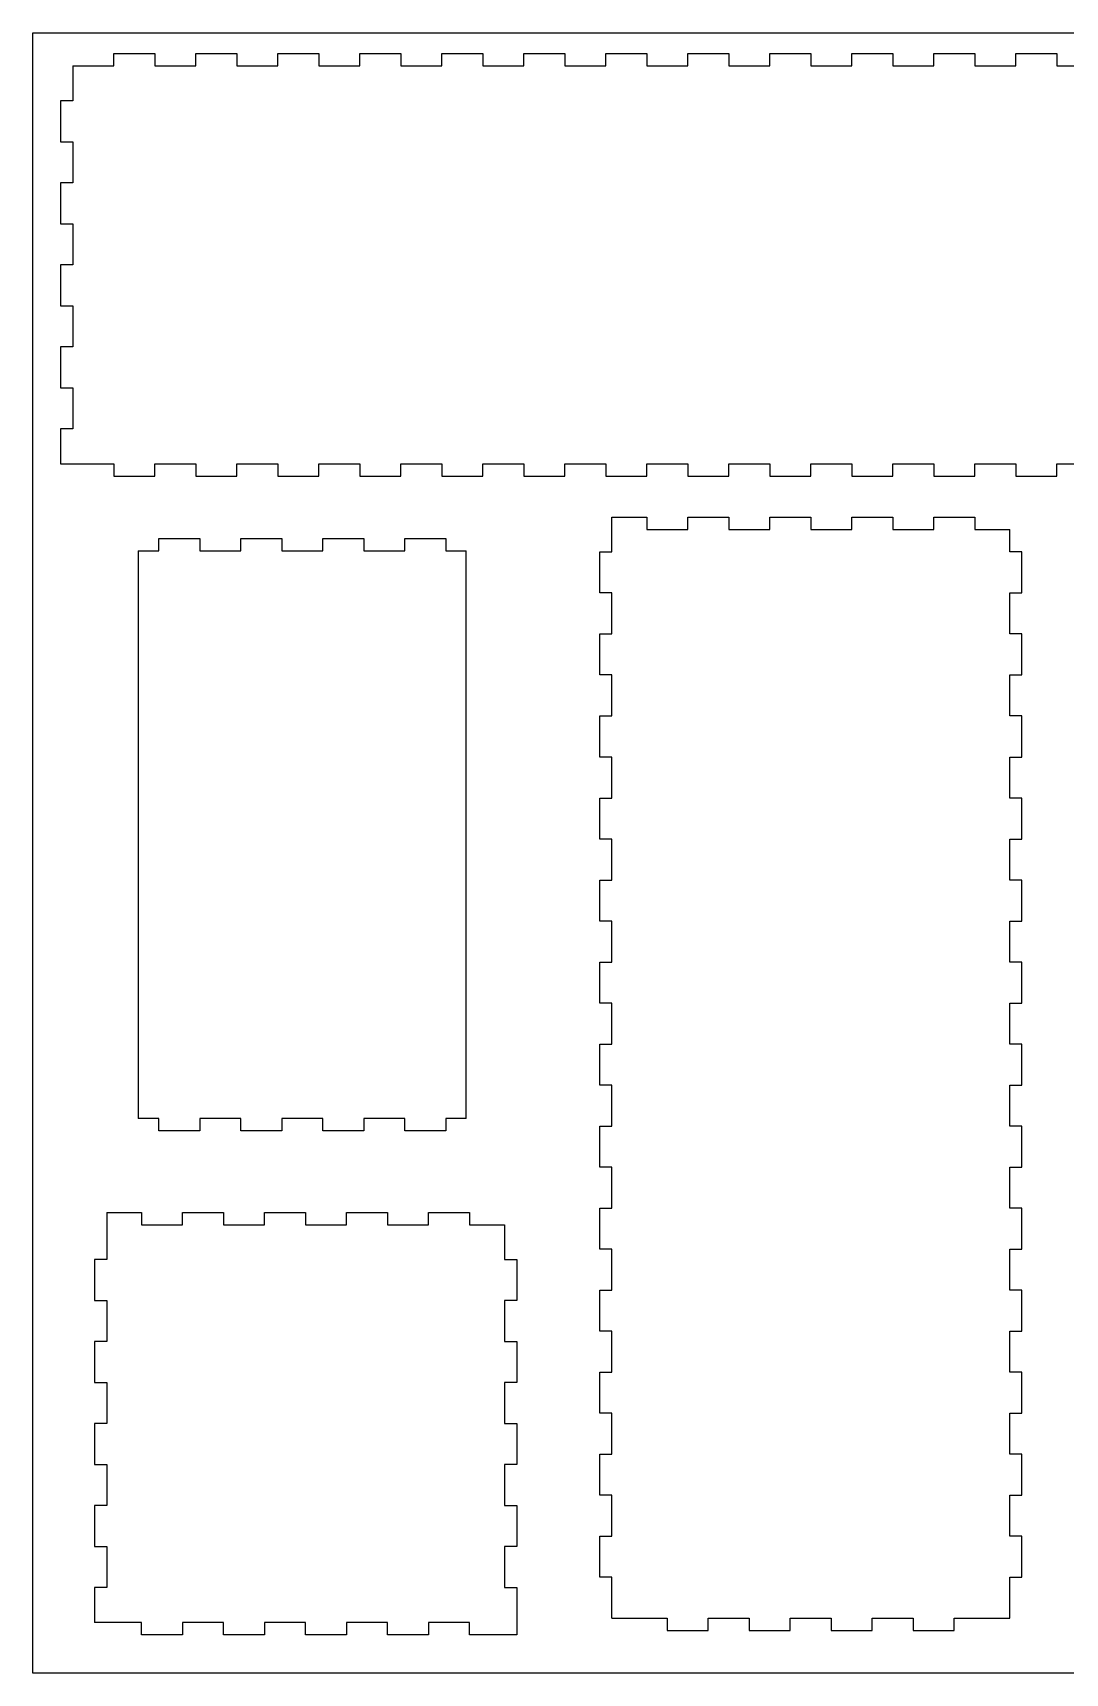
# Model space of a CAD drawing. Header units: millimetres. Extents: x -625 to 2141, y 5 to 1552.
# Drawn here: x -625 to -373.2, y 5 to 405 of the extents above; entities that cross this region are included whole.
import ezdxf

# ---------------------------------------------------------------- set-up
doc = ezdxf.new("R2010")
doc.units = ezdxf.units.MM

msp = doc.modelspace()

# ---------------------------------------------------------------- linework, layer by layer
at = {"color": 7, "true_color": 0xffffff}
for p, q in [((-625, 405.01), (-25, 405.01)), ((-625, 5.01), (-625, 405.01)), ((-594.26, 278.72), (-594.26, 281.72)), ((-594.26, 281.72), (-584.26, 281.72)), ((-584.26, 281.72), (-584.26, 278.72)), ((-574.26, 278.72), (-574.26, 281.72)), ((-574.26, 281.72), (-564.26, 281.72)), ((-564.26, 281.72), (-564.26, 278.72)), ((-554.26, 278.72), (-554.26, 281.72)), ((-554.26, 281.72), (-544.26, 281.72)), ((-544.26, 281.72), (-544.26, 278.72)), ((-534.26, 278.72), (-534.26, 281.72)), ((-534.26, 281.72), (-524.26, 281.72)), ((-524.26, 281.72), (-524.26, 278.72)), ((-599.26, 278.72), (-599.26, 140.3)), ((-599.26, 278.72), (-594.26, 278.72)), ((-584.26, 278.72), (-574.26, 278.72)), ((-564.26, 278.72), (-554.26, 278.72)), ((-544.26, 278.72), (-534.26, 278.72)), ((-524.26, 278.72), (-519.26, 278.72)), ((-519.26, 140.3), (-519.26, 278.72)), ((-594.26, 140.3), (-599.26, 140.3)), ((-594.26, 137.3), (-594.26, 140.3)), ((-574.26, 140.3), (-584.26, 140.3)), ((-584.26, 140.3), (-584.26, 137.3)), ((-574.26, 137.3), (-574.26, 140.3)), ((-554.26, 140.3), (-564.26, 140.3)), ((-564.26, 140.3), (-564.26, 137.3)), ((-554.26, 137.3), (-554.26, 140.3)), ((-534.26, 140.3), (-544.26, 140.3)), ((-544.26, 140.3), (-544.26, 137.3)), ((-534.26, 137.3), (-534.26, 140.3)), ((-519.26, 140.3), (-524.26, 140.3)), ((-524.26, 140.3), (-524.26, 137.3)), ((-584.26, 137.3), (-594.26, 137.3)), ((-564.26, 137.3), (-574.26, 137.3)), ((-544.26, 137.3), (-554.26, 137.3)), ((-524.26, 137.3), (-534.26, 137.3)), ((-25, 5.01), (-625, 5.01))]:
    msp.add_line(p, q, dxfattribs=at)
for p, q in [((-615.22, 396.94), (-605.22, 396.94)), ((-615.22, 396.94), (-615.22, 388.44)), ((-605.22, 396.94), (-605.22, 399.94)), ((-605.22, 399.94), (-595.22, 399.94)), ((-595.22, 399.94), (-595.22, 396.94)), ((-595.22, 396.94), (-585.22, 396.94)), ((-585.22, 396.94), (-585.22, 399.94)), ((-585.22, 399.94), (-575.22, 399.94)), ((-575.22, 399.94), (-575.22, 396.94)), ((-575.22, 396.94), (-565.22, 396.94)), ((-565.22, 396.94), (-565.22, 399.94)), ((-565.22, 399.94), (-555.22, 399.94)), ((-555.22, 399.94), (-555.22, 396.94)), ((-555.22, 396.94), (-545.22, 396.94)), ((-545.22, 396.94), (-545.22, 399.94)), ((-545.22, 399.94), (-535.22, 399.94)), ((-535.22, 399.94), (-535.22, 396.94)), ((-535.22, 396.94), (-525.22, 396.94)), ((-525.22, 396.94), (-525.22, 399.94)), ((-525.22, 399.94), (-515.22, 399.94)), ((-515.22, 399.94), (-515.22, 396.94)), ((-515.22, 396.94), (-505.22, 396.94)), ((-505.22, 396.94), (-505.22, 399.94)), ((-505.22, 399.94), (-495.22, 399.94)), ((-495.22, 399.94), (-495.22, 396.94)), ((-495.22, 396.94), (-485.22, 396.94)), ((-485.22, 396.94), (-485.22, 399.94)), ((-485.22, 399.94), (-475.22, 399.94)), ((-475.22, 399.94), (-475.22, 396.94)), ((-475.22, 396.94), (-465.22, 396.94)), ((-465.22, 396.94), (-465.22, 399.94)), ((-465.22, 399.94), (-455.22, 399.94)), ((-455.22, 399.94), (-455.22, 396.94)), ((-455.22, 396.94), (-445.22, 396.94)), ((-445.22, 396.94), (-445.22, 399.94)), ((-445.22, 399.94), (-435.22, 399.94)), ((-435.22, 399.94), (-435.22, 396.94)), ((-435.22, 396.94), (-425.22, 396.94)), ((-425.22, 396.94), (-425.22, 399.94)), ((-425.22, 399.94), (-415.22, 399.94)), ((-415.22, 399.94), (-415.22, 396.94)), ((-415.22, 396.94), (-405.22, 396.94)), ((-405.22, 396.94), (-405.22, 399.94)), ((-405.22, 399.94), (-395.22, 399.94)), ((-395.22, 399.94), (-395.22, 396.94)), ((-395.22, 396.94), (-385.22, 396.94)), ((-385.22, 396.94), (-385.22, 399.94)), ((-385.22, 399.94), (-375.22, 399.94)), ((-375.22, 399.94), (-375.22, 396.94)), ((-375.22, 396.94), (-365.22, 396.94)), ((-615.22, 388.44), (-618.22, 388.44)), ((-618.22, 388.44), (-618.22, 378.44)), ((-618.22, 378.44), (-615.22, 378.44)), ((-615.22, 378.44), (-615.22, 368.44)), ((-615.22, 368.44), (-618.22, 368.44)), ((-618.22, 368.44), (-618.22, 358.44)), ((-618.22, 358.44), (-615.22, 358.44)), ((-615.22, 358.44), (-615.22, 348.44)), ((-615.22, 348.44), (-618.22, 348.44)), ((-618.22, 348.44), (-618.22, 338.44)), ((-618.22, 338.44), (-615.22, 338.44)), ((-615.22, 338.44), (-615.22, 328.44)), ((-615.22, 328.44), (-618.22, 328.44)), ((-618.22, 328.44), (-618.22, 318.44)), ((-618.22, 318.44), (-615.22, 318.44)), ((-615.22, 318.44), (-615.22, 308.44)), ((-615.22, 308.44), (-618.22, 308.44)), ((-618.22, 308.44), (-618.22, 299.94)), ((-618.22, 299.94), (-616.72, 299.94)), ((-616.72, 299.94), (-605.22, 299.94)), ((-616.72, 299.94), (-606.72, 299.94)), ((-605.22, 299.94), (-605.22, 296.94)), ((-605.22, 296.94), (-595.22, 296.94)), ((-595.22, 296.94), (-595.22, 299.94)), ((-595.22, 299.94), (-585.22, 299.94)), ((-585.22, 299.94), (-585.22, 296.94)), ((-585.22, 296.94), (-575.22, 296.94)), ((-575.22, 296.94), (-575.22, 299.94)), ((-575.22, 299.94), (-565.22, 299.94)), ((-565.22, 299.94), (-565.22, 296.94)), ((-565.22, 296.94), (-555.22, 296.94)), ((-555.22, 296.94), (-555.22, 299.94)), ((-555.22, 299.94), (-545.22, 299.94)), ((-545.22, 299.94), (-545.22, 296.94)), ((-545.22, 296.94), (-535.22, 296.94)), ((-535.22, 296.94), (-535.22, 299.94)), ((-535.22, 299.94), (-525.22, 299.94)), ((-525.22, 299.94), (-525.22, 296.94)), ((-525.22, 296.94), (-515.22, 296.94)), ((-515.22, 296.94), (-515.22, 299.94)), ((-515.22, 299.94), (-505.22, 299.94)), ((-505.22, 299.94), (-505.22, 296.94)), ((-505.22, 296.94), (-495.22, 296.94)), ((-495.22, 296.94), (-495.22, 299.94)), ((-495.22, 299.94), (-485.22, 299.94)), ((-485.22, 299.94), (-485.22, 296.94)), ((-485.22, 296.94), (-475.22, 296.94)), ((-475.22, 296.94), (-475.22, 299.94)), ((-475.22, 299.94), (-465.22, 299.94)), ((-465.22, 299.94), (-465.22, 296.94)), ((-465.22, 296.94), (-455.22, 296.94)), ((-455.22, 296.94), (-455.22, 299.94)), ((-455.22, 299.94), (-445.22, 299.94)), ((-445.22, 299.94), (-445.22, 296.94)), ((-445.22, 296.94), (-435.22, 296.94)), ((-435.22, 296.94), (-435.22, 299.94)), ((-435.22, 299.94), (-425.22, 299.94)), ((-425.22, 299.94), (-425.22, 296.94)), ((-425.22, 296.94), (-415.22, 296.94)), ((-415.22, 296.94), (-415.22, 299.94)), ((-415.22, 299.94), (-405.22, 299.94)), ((-405.22, 299.94), (-405.22, 296.94)), ((-405.22, 296.94), (-395.22, 296.94)), ((-395.22, 296.94), (-395.22, 299.94)), ((-395.22, 299.94), (-385.22, 299.94)), ((-385.22, 299.94), (-385.22, 296.94)), ((-385.22, 296.94), (-375.22, 296.94)), ((-375.22, 296.94), (-375.22, 299.94)), ((-375.22, 299.94), (-365.22, 299.94)), ((-483.74, 285.42), (-483.74, 286.92)), ((-483.74, 286.92), (-475.24, 286.92)), ((-483.74, 278.42), (-483.74, 285.42)), ((-475.24, 286.92), (-475.24, 283.92)), ((-465.24, 283.92), (-465.24, 286.92)), ((-465.24, 286.92), (-455.24, 286.92)), ((-455.24, 286.92), (-455.24, 283.92)), ((-445.24, 283.92), (-445.24, 286.92)), ((-445.24, 286.92), (-435.24, 286.92)), ((-435.24, 286.92), (-435.24, 283.92)), ((-425.24, 283.92), (-425.24, 286.92)), ((-425.24, 286.92), (-415.24, 286.92)), ((-415.24, 286.92), (-415.24, 283.92)), ((-405.24, 283.92), (-405.24, 286.92)), ((-405.24, 286.92), (-395.24, 286.92)), ((-395.24, 286.92), (-395.24, 283.92)), ((-475.24, 283.92), (-465.24, 283.92)), ((-455.24, 283.92), (-445.24, 283.92)), ((-435.24, 283.92), (-425.24, 283.92)), ((-415.24, 283.92), (-405.24, 283.92)), ((-395.24, 283.92), (-386.74, 283.92)), ((-386.74, 278.42), (-386.74, 283.92)), ((-486.74, 268.42), (-486.74, 278.42)), ((-486.74, 278.42), (-483.74, 278.42)), ((-383.74, 278.42), (-386.74, 278.42)), ((-383.74, 268.42), (-383.74, 278.42)), ((-483.74, 268.42), (-486.74, 268.42)), ((-483.74, 258.42), (-483.74, 268.42)), ((-386.74, 258.42), (-386.74, 268.42)), ((-386.74, 268.42), (-383.74, 268.42)), ((-486.74, 248.42), (-486.74, 258.42)), ((-486.74, 258.42), (-483.74, 258.42)), ((-383.74, 258.42), (-386.74, 258.42)), ((-383.74, 248.42), (-383.74, 258.42)), ((-483.74, 248.42), (-486.74, 248.42)), ((-483.74, 238.42), (-483.74, 248.42)), ((-386.74, 238.42), (-386.74, 248.42)), ((-386.74, 248.42), (-383.74, 248.42)), ((-486.74, 228.42), (-486.74, 238.42)), ((-486.74, 238.42), (-483.74, 238.42)), ((-383.74, 238.42), (-386.74, 238.42)), ((-383.74, 228.42), (-383.74, 238.42)), ((-483.74, 228.42), (-486.74, 228.42)), ((-483.74, 218.42), (-483.74, 228.42)), ((-386.74, 218.42), (-386.74, 228.42)), ((-386.74, 228.42), (-383.74, 228.42)), ((-486.74, 208.42), (-486.74, 218.42)), ((-486.74, 218.42), (-483.74, 218.42)), ((-383.74, 218.42), (-386.74, 218.42)), ((-383.74, 208.42), (-383.74, 218.42)), ((-483.74, 208.42), (-486.74, 208.42)), ((-483.74, 198.42), (-483.74, 208.42)), ((-386.74, 198.42), (-386.74, 208.42)), ((-386.74, 208.42), (-383.74, 208.42)), ((-486.74, 188.42), (-486.74, 198.42)), ((-486.74, 198.42), (-483.74, 198.42)), ((-383.74, 198.42), (-386.74, 198.42)), ((-383.74, 188.42), (-383.74, 198.42)), ((-483.74, 188.42), (-486.74, 188.42)), ((-483.74, 178.42), (-483.74, 188.42)), ((-386.74, 178.42), (-386.74, 188.42)), ((-386.74, 188.42), (-383.74, 188.42)), ((-486.74, 168.42), (-486.74, 178.42)), ((-486.74, 178.42), (-483.74, 178.42)), ((-383.74, 178.42), (-386.74, 178.42)), ((-383.74, 168.42), (-383.74, 178.42)), ((-483.74, 168.42), (-486.74, 168.42)), ((-483.74, 158.42), (-483.74, 168.42)), ((-386.74, 158.42), (-386.74, 168.42)), ((-386.74, 168.42), (-383.74, 168.42)), ((-486.74, 148.42), (-486.74, 158.42)), ((-486.74, 158.42), (-483.74, 158.42)), ((-383.74, 158.42), (-386.74, 158.42)), ((-383.74, 148.42), (-383.74, 158.42)), ((-483.74, 148.42), (-486.74, 148.42)), ((-483.74, 138.42), (-483.74, 148.42)), ((-386.74, 138.42), (-386.74, 148.42)), ((-386.74, 148.42), (-383.74, 148.42)), ((-486.74, 128.42), (-486.74, 138.42)), ((-486.74, 138.42), (-483.74, 138.42)), ((-383.74, 138.42), (-386.74, 138.42)), ((-383.74, 128.42), (-383.74, 138.42)), ((-483.74, 128.42), (-486.74, 128.42)), ((-483.74, 118.42), (-483.74, 128.42)), ((-386.74, 118.42), (-386.74, 128.42)), ((-386.74, 128.42), (-383.74, 128.42)), ((-606.97, 117.38), (-606.97, 115.88)), ((-606.97, 117.38), (-598.47, 117.38)), ((-598.47, 117.38), (-598.47, 114.38)), ((-588.47, 114.38), (-588.47, 117.38)), ((-588.47, 117.38), (-578.47, 117.38)), ((-578.47, 117.38), (-578.47, 114.38)), ((-568.47, 114.38), (-568.47, 117.38)), ((-568.47, 117.38), (-558.47, 117.38)), ((-558.47, 117.38), (-558.47, 114.38)), ((-548.47, 114.38), (-548.47, 117.38)), ((-548.47, 117.38), (-538.47, 117.38)), ((-538.47, 117.38), (-538.47, 114.38)), ((-528.47, 114.38), (-528.47, 117.38)), ((-528.47, 117.38), (-518.47, 117.38)), ((-518.47, 117.38), (-518.47, 114.38)), ((-486.74, 108.42), (-486.74, 118.42)), ((-486.74, 118.42), (-483.74, 118.42)), ((-383.74, 118.42), (-386.74, 118.42)), ((-383.74, 108.42), (-383.74, 118.42)), ((-606.97, 115.88), (-606.97, 105.88)), ((-598.47, 114.38), (-588.47, 114.38)), ((-578.47, 114.38), (-568.47, 114.38)), ((-558.47, 114.38), (-548.47, 114.38)), ((-538.47, 114.38), (-528.47, 114.38)), ((-518.47, 114.38), (-509.97, 114.38)), ((-509.97, 114.38), (-509.97, 105.88)), ((-483.74, 108.42), (-486.74, 108.42)), ((-483.74, 98.42), (-483.74, 108.42)), ((-386.74, 98.42), (-386.74, 108.42)), ((-386.74, 108.42), (-383.74, 108.42)), ((-606.97, 105.88), (-609.97, 105.88)), ((-609.97, 105.88), (-609.97, 95.88)), ((-509.97, 105.88), (-506.97, 105.88)), ((-506.97, 105.88), (-506.97, 95.88)), ((-486.74, 88.42), (-486.74, 98.42)), ((-486.74, 98.42), (-483.74, 98.42)), ((-383.74, 98.42), (-386.74, 98.42)), ((-383.74, 88.42), (-383.74, 98.42)), ((-609.97, 95.88), (-606.97, 95.88)), ((-606.97, 95.88), (-606.97, 85.88)), ((-506.97, 95.88), (-509.97, 95.88)), ((-509.97, 95.88), (-509.97, 85.88)), ((-483.74, 88.42), (-486.74, 88.42)), ((-483.74, 78.42), (-483.74, 88.42)), ((-386.74, 78.42), (-386.74, 88.42)), ((-386.74, 88.42), (-383.74, 88.42)), ((-606.97, 85.88), (-609.97, 85.88)), ((-609.97, 85.88), (-609.97, 75.88)), ((-509.97, 85.88), (-506.97, 85.88)), ((-506.97, 85.88), (-506.97, 75.88)), ((-486.74, 68.42), (-486.74, 78.42)), ((-486.74, 78.42), (-483.74, 78.42)), ((-383.74, 78.42), (-386.74, 78.42)), ((-383.74, 68.42), (-383.74, 78.42)), ((-609.97, 75.88), (-606.97, 75.88)), ((-606.97, 75.88), (-606.97, 65.88)), ((-506.97, 75.88), (-509.97, 75.88)), ((-509.97, 75.88), (-509.97, 65.88)), ((-483.74, 68.42), (-486.74, 68.42)), ((-483.74, 58.42), (-483.74, 68.42)), ((-386.74, 58.42), (-386.74, 68.42)), ((-386.74, 68.42), (-383.74, 68.42)), ((-606.97, 65.88), (-609.97, 65.88)), ((-609.97, 65.88), (-609.97, 55.88)), ((-509.97, 65.88), (-506.97, 65.88)), ((-506.97, 65.88), (-506.97, 55.88)), ((-486.74, 48.42), (-486.74, 58.42)), ((-486.74, 58.42), (-483.74, 58.42)), ((-383.74, 58.42), (-386.74, 58.42)), ((-383.74, 48.42), (-383.74, 58.42)), ((-609.97, 55.88), (-606.97, 55.88)), ((-606.97, 55.88), (-606.97, 45.88)), ((-506.97, 55.88), (-509.97, 55.88)), ((-509.97, 55.88), (-509.97, 45.88)), ((-483.74, 48.42), (-486.74, 48.42)), ((-483.74, 38.42), (-483.74, 48.42)), ((-386.74, 38.42), (-386.74, 48.42)), ((-386.74, 48.42), (-383.74, 48.42)), ((-606.97, 45.88), (-609.97, 45.88)), ((-609.97, 45.88), (-609.97, 35.88)), ((-509.97, 45.88), (-506.97, 45.88)), ((-506.97, 45.88), (-506.97, 35.88)), ((-486.74, 28.42), (-486.74, 38.42)), ((-486.74, 38.42), (-483.74, 38.42)), ((-383.74, 38.42), (-386.74, 38.42)), ((-383.74, 28.42), (-383.74, 38.42)), ((-609.97, 35.88), (-606.97, 35.88)), ((-606.97, 35.88), (-606.97, 25.88)), ((-506.97, 35.88), (-509.97, 35.88)), ((-509.97, 35.88), (-509.97, 25.88)), ((-483.74, 28.42), (-486.74, 28.42)), ((-483.74, 18.42), (-483.74, 28.42)), ((-386.74, 18.42), (-386.74, 28.42)), ((-386.74, 28.42), (-383.74, 28.42)), ((-606.97, 25.88), (-609.97, 25.88)), ((-609.97, 25.88), (-609.97, 17.38)), ((-509.97, 25.88), (-506.97, 25.88)), ((-506.97, 25.88), (-506.97, 14.38)), ((-598.47, 17.38), (-609.97, 17.38)), ((-598.47, 14.38), (-598.47, 17.38)), ((-578.47, 17.38), (-588.47, 17.38)), ((-588.47, 17.38), (-588.47, 14.38)), ((-578.47, 14.38), (-578.47, 17.38)), ((-558.47, 17.38), (-568.47, 17.38)), ((-568.47, 17.38), (-568.47, 14.38)), ((-558.47, 14.38), (-558.47, 17.38)), ((-538.47, 17.38), (-548.47, 17.38)), ((-548.47, 17.38), (-548.47, 14.38)), ((-538.47, 14.38), (-538.47, 17.38)), ((-518.47, 17.38), (-528.47, 17.38)), ((-528.47, 17.38), (-528.47, 14.38)), ((-518.47, 14.38), (-518.47, 17.38)), ((-483.74, 18.42), (-470.24, 18.42)), ((-470.24, 18.42), (-470.24, 15.42)), ((-460.24, 15.42), (-460.24, 18.42)), ((-460.24, 18.42), (-450.24, 18.42)), ((-450.24, 18.42), (-450.24, 15.42)), ((-440.24, 15.42), (-440.24, 18.42)), ((-440.24, 18.42), (-430.24, 18.42)), ((-430.24, 18.42), (-430.24, 15.42)), ((-420.24, 15.42), (-420.24, 18.42)), ((-420.24, 18.42), (-410.24, 18.42)), ((-410.24, 18.42), (-410.24, 15.42)), ((-400.24, 15.42), (-400.24, 18.42)), ((-400.24, 18.42), (-386.74, 18.42)), ((-588.47, 14.38), (-598.47, 14.38)), ((-568.47, 14.38), (-578.47, 14.38)), ((-548.47, 14.38), (-558.47, 14.38)), ((-528.47, 14.38), (-538.47, 14.38)), ((-508.47, 14.38), (-518.47, 14.38)), ((-506.97, 14.38), (-508.47, 14.38)), ((-470.24, 15.42), (-460.24, 15.42)), ((-450.24, 15.42), (-440.24, 15.42)), ((-430.24, 15.42), (-420.24, 15.42)), ((-410.24, 15.42), (-400.24, 15.42))]:
    msp.add_line(p, q)

doc.saveas('drawing.dxf')
